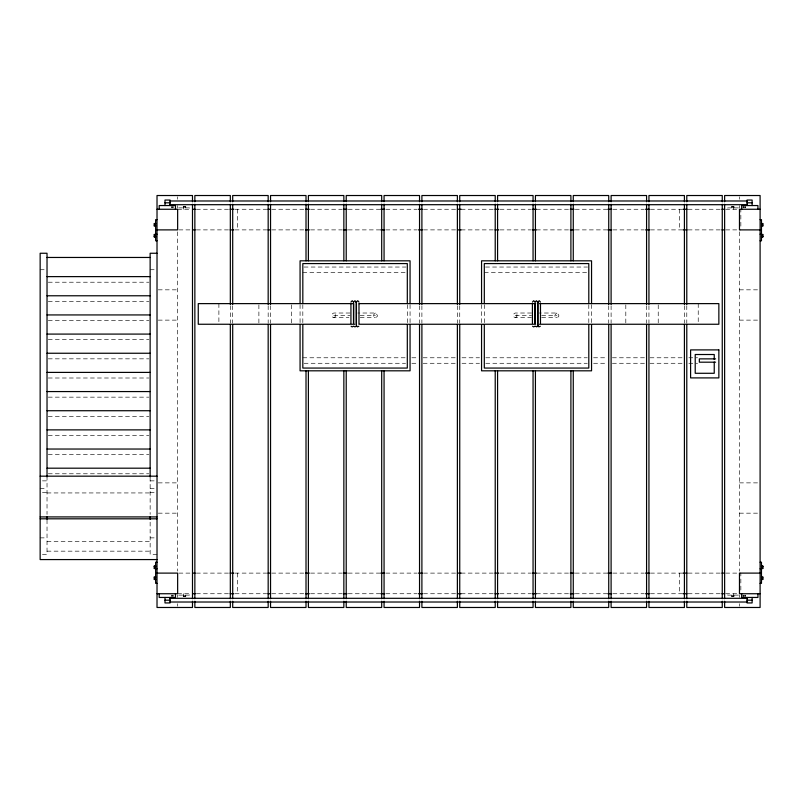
<?xml version="1.0" encoding="UTF-8"?>
<svg xmlns="http://www.w3.org/2000/svg" width="803" height="803" viewBox="0 0 803 803"><rect width="100%" height="100%" fill="white"/><g stroke="black" fill="none" stroke-linecap="round" stroke-linejoin="round"><path stroke-width="0.6" stroke-dasharray="4.01 3.01" d="M350.048 313.019L333.757 313.019C331.388 313.24 331.388 317.456 333.757 317.677L348.974 317.677M333.757 317.677C336.126 317.456 336.126 313.24 333.757 313.019M375.372 313.019C368.386 318.681 382.358 318.681 375.372 313.019L357.837 313.019M531.546 313.019L515.245 313.019C512.886 313.24 512.886 317.456 515.245 317.677L531.435 317.677M515.245 317.677C517.614 317.456 517.614 313.24 515.245 313.019M556.86 313.019C549.874 318.681 563.847 318.681 556.86 313.019L539.325 313.019M178.678 207.887L189.468 207.887L189.468 209.262M738.449 207.887L727.648 207.887L727.648 209.262M177.644 209.262L190.181 209.262M196.374 209.262L229.066 209.262M235.088 209.262L266.706 209.262M271.715 209.262L304.337 209.262M310.6 209.262L341.968 209.262M348.231 209.262L380.853 209.262M385.862 209.262L417.229 209.262M423.502 209.262L456.114 209.262M461.133 209.262L493.745 209.262M500.018 209.262L531.375 209.262M536.394 209.262L569.006 209.262M575.279 209.262L607.891 209.262M612.91 209.262L644.267 209.262M650.45 209.262L683.152 209.262M688.091 209.262L720.783 209.262M725.691 209.262L740.848 209.262L740.848 228.674M178.888 229.889L190.181 229.889M196.374 229.889L229.066 229.889M235.088 229.889L266.706 229.889M271.715 229.889L304.337 229.889M310.6 229.889L341.968 229.889M348.231 229.889L380.853 229.889M385.862 229.889L417.229 229.889M423.502 229.889L456.114 229.889M461.133 229.889L493.745 229.889M500.018 229.889L531.375 229.889M536.394 229.889L569.006 229.889M575.279 229.889L607.891 229.889M612.91 229.889L644.267 229.889M650.45 229.889L683.152 229.889M688.091 229.889L720.783 229.889M725.691 229.889L740.848 229.889M304.066 267.038L406.067 267.038M485.554 267.038L587.555 267.038M40.15 269.728L44.737 269.728M150.141 269.728L155.872 269.728M302.821 272.538L406.067 272.538M484.309 272.538L587.555 272.538M48.27 282.214L148.896 282.214M158.231 289.833L177.644 289.833M739.473 289.833L758.885 289.833M48.27 301.366L148.896 301.366M333.757 315.348L350.048 315.348M360.166 315.348L375.372 315.348M515.245 315.348L531.546 315.348M541.654 315.348L556.86 315.348M360.166 317.677L375.372 317.677M541.654 317.677L556.86 317.677M158.231 320.126L177.644 320.126M739.473 320.126L758.885 320.126M48.27 320.527L148.896 320.527M48.27 339.679L148.896 339.679M302.821 357.777L405.585 357.777M411.859 357.777L418.122 357.777M423.131 357.777L455.723 357.777M461.986 357.777L479.532 357.777M485.795 357.777L587.314 357.777M593.578 357.777L607.369 357.777M612.378 357.777L644.96 357.777M649.978 357.777L682.56 357.777M688.833 357.777L697.606 357.777M48.27 358.841L148.896 358.841M304.076 363.277L405.585 363.277M411.859 363.277L418.122 363.277M423.131 363.277L455.723 363.277M461.986 363.277L479.532 363.277M485.795 363.277L587.314 363.277M593.578 363.277L607.369 363.277M612.378 363.277L644.96 363.277M649.978 363.277L682.56 363.277M688.833 363.277L697.606 363.277M48.27 378.002L148.896 378.002M48.27 397.154L148.896 397.154M48.27 416.315L148.896 416.315M48.27 435.467L148.896 435.467M48.27 454.628L148.896 454.628M48.27 473.78L148.896 473.78M42.439 480.867L47.026 480.867M150.141 480.867L155.872 480.867M158.231 482.874L177.644 482.874M739.473 482.874L758.885 482.874M40.15 488.525L47.026 488.525M150.141 488.525L155.872 488.525M42.439 492.64L47.026 492.64M150.141 492.64L155.872 492.64M47.026 492.942L150.141 492.942M158.231 513.167L177.644 513.167M739.473 513.167L758.885 513.167M40.15 537.869L47.026 537.869M150.141 537.869L155.872 537.869M47.026 541.463L150.141 541.463M47.026 551.159L150.141 551.159M42.439 554.341L47.026 554.341L47.026 519.37M157.017 554.341L150.141 554.341L150.141 519.37M178.888 573.111L190.181 573.111M196.374 573.111L229.066 573.111M235.088 573.111L266.706 573.111M271.715 573.111L304.337 573.111M310.6 573.111L341.968 573.111M348.231 573.111L380.853 573.111M385.862 573.111L417.229 573.111M423.502 573.111L456.114 573.111M461.133 573.111L493.745 573.111M500.018 573.111L531.375 573.111M536.394 573.111L569.006 573.111M575.279 573.111L607.891 573.111M612.91 573.111L644.267 573.111M650.45 573.111L683.152 573.111M688.091 573.111L720.783 573.111M725.691 573.111L740.848 573.111L740.848 592.524M177.644 593.738L190.181 593.738M196.374 593.738L229.066 593.738M235.088 593.738L266.706 593.738M271.715 593.738L304.337 593.738M310.6 593.738L341.968 593.738M348.231 593.738L380.853 593.738M385.862 593.738L417.229 593.738M423.502 593.738L456.114 593.738M461.133 593.738L493.745 593.738M500.018 593.738L531.375 593.738M536.394 593.738L569.006 593.738M575.279 593.738L607.891 593.738M612.91 593.738L644.267 593.738M650.45 593.738L683.152 593.738M688.091 593.738L720.783 593.738M725.691 593.738L740.848 593.738M178.678 595.113L189.468 595.113L189.468 593.738M738.449 595.113L727.648 595.113L727.648 593.738M745.606 206.512L745.606 207.887M745.606 595.113L745.606 596.488M745.064 206.512L745.064 207.887M745.064 595.113L745.064 596.488M744.782 206.512L744.782 207.887M744.782 595.113L744.782 596.488M743.698 206.512L743.698 207.887M743.698 595.113L743.698 596.488M743.417 206.512L743.417 207.887M743.417 595.113L743.417 596.488M742.875 206.512L742.875 207.887M742.875 595.113L742.875 596.488M739.473 196.765L739.473 199.274M739.473 205.538L739.473 208.037M739.473 231.826L739.473 571.174M739.473 594.963L739.473 597.462M739.473 603.726L739.473 606.235M734.062 207.887L734.062 206.512L731.332 206.512L731.332 207.887M734.062 595.113L734.062 596.488L731.332 596.488L731.332 595.113M733.711 207.887L733.711 209.262M733.711 593.738L733.711 595.113M733.52 206.512L733.52 207.887M733.52 595.113L733.52 596.488M733.229 206.512L733.229 207.887M733.229 595.113L733.229 596.488M732.155 206.512L732.155 207.887M732.155 595.113L732.155 596.488M731.864 206.512L731.864 207.887M731.864 595.113L731.864 596.488M698.229 303.624L698.229 323.037M686.786 305.712L686.786 323.238M684.417 305.712L684.417 323.238M679.539 209.262L679.539 229.889M679.539 573.111L679.539 593.738M658.229 304.839L658.229 323.037M648.944 305.712L648.944 323.238M646.576 305.712L646.576 323.238M625.808 304.839L625.808 323.037M611.103 305.712L611.103 323.238M608.734 305.712L608.734 323.238M591.55 304.578L591.55 323.318M588.8 304.628L588.8 323.288M484.309 304.628L484.309 323.288M481.559 304.578L481.559 323.318M459.738 305.712L459.738 323.238M457.379 305.712L457.379 323.238M421.896 305.712L421.896 323.238M419.537 305.712L419.537 323.238M410.062 304.578L410.062 323.318M407.312 304.628L407.312 323.288M302.821 304.628L302.821 323.288M300.071 304.578L300.071 323.318M291.308 304.839L291.308 323.037M270.541 305.712L270.541 323.238M268.172 305.712L268.172 323.238M258.887 304.839L258.887 323.037M237.578 209.262L237.578 229.889M237.578 573.111L237.578 593.738M232.699 305.712L232.699 323.238M230.331 305.712L230.331 323.238M218.888 303.624L218.888 323.037M185.784 207.887L185.784 206.512L183.054 206.512L183.054 207.887M185.784 595.113L185.784 596.488L183.054 596.488L183.054 595.113M185.252 206.512L185.252 207.887M185.252 595.113L185.252 596.488M184.961 206.512L184.961 207.887M184.961 595.113L184.961 596.488M183.887 206.512L183.887 207.887M183.887 595.113L183.887 596.488M183.596 206.512L183.596 207.887M183.596 595.113L183.596 596.488M183.415 207.887L183.415 209.262M183.415 593.738L183.415 595.113M177.644 196.765L177.644 199.274M177.644 205.538L177.644 208.037M177.644 231.826L177.644 571.174M177.644 594.963L177.644 597.462M177.644 603.726L177.644 606.235M173.418 206.512L173.418 207.887M173.418 595.113L173.418 596.488M172.344 206.512L172.344 207.887M172.344 595.113L172.344 596.488M172.053 206.512L172.053 207.887M172.053 595.113L172.053 596.488M171.511 206.512L171.511 207.887M171.511 595.113L171.511 596.488M150.141 477.343L150.141 514.432M47.026 476.169L47.026 514.432"/><path stroke-width="1.2" d="M356.201 302.309L354.966 300.693L353.681 302.109M356.432 325.486L356.432 301.978L357.716 300.693L358.991 302.109M537.689 302.309L536.454 300.693L535.169 302.109M537.92 325.486L537.92 301.978L539.204 300.693L540.479 302.109M537.739 325.627L536.785 326.861L535.34 326.259M353.32 326.259L352.216 326.901L351.102 326.259M356.07 326.259L354.966 326.901L353.852 326.259M358.821 326.259L357.385 326.861L356.432 325.627M534.808 326.259L533.704 326.901L532.59 326.259M540.309 326.259L538.873 326.861L537.92 325.627M169.834 200.981L747.322 200.981M164.996 202.808L170.075 202.808M747.041 202.808L752.12 202.808M169.834 204.695L747.322 204.695M157.017 209.262L177.644 209.262L177.644 229.889L157.017 229.889M192.63 209.262L195.199 209.262M230.09 209.262L233.834 209.262M267.961 209.262L270.46 209.262M305.592 209.262L309.346 209.262M343.222 209.262L346.976 209.262M380.853 209.262L384.617 209.262M418.483 209.262L422.248 209.262M457.369 209.262L461.133 209.262M494.999 209.262L498.763 209.262M532.63 209.262L536.394 209.262M570.26 209.262L574.025 209.262M607.891 209.262L611.655 209.262M645.522 209.262L649.286 209.262M683.152 209.262L687.027 209.262M721.927 209.262L724.547 209.262M760.1 209.262L739.473 209.262L739.473 229.889L760.1 229.889M157.017 219.641L155.641 219.641L155.641 240.79L157.017 240.79M760.1 219.641L761.475 219.641L761.475 240.79L760.1 240.79M155.641 223.505L154.266 223.505L154.266 226.205L155.641 226.205M761.475 223.505L762.85 223.505L762.85 226.205L761.475 226.205M154.266 223.957L155.641 223.957M761.475 223.957L762.85 223.957M154.266 225.302L155.641 225.302M761.475 225.302L762.85 225.302M192.63 229.889L195.199 229.889M230.09 229.889L233.834 229.889M267.961 229.889L270.46 229.889M305.592 229.889L309.346 229.889M343.222 229.889L346.976 229.889M380.853 229.889L384.617 229.889M418.483 229.889L422.248 229.889M457.369 229.889L461.133 229.889M494.999 229.889L498.763 229.889M532.63 229.889L536.394 229.889M570.26 229.889L574.025 229.889M607.891 229.889L611.655 229.889M645.522 229.889L649.286 229.889M683.152 229.889L687.027 229.889M721.927 229.889L724.547 229.889M155.641 234.185L157.017 234.185M760.1 234.185L761.475 234.185M155.641 234.416L154.266 234.416L154.266 237.116L155.641 237.116M761.475 234.416L762.85 234.416L762.85 237.116L761.475 237.116M154.266 234.867L155.641 234.867M761.475 234.867L762.85 234.867M154.266 236.223L155.641 236.223M761.475 236.223L762.85 236.223M154.266 236.664L155.641 236.664M761.475 236.664L762.85 236.664M157.017 253.256L150.141 253.256L150.141 476.852M47.026 257.462L150.141 257.462M47.026 276.623L150.141 276.623M47.026 295.775L150.141 295.775M353.812 303.624L198.261 303.624L198.261 324.251L355.067 324.251M358.831 303.624L535.701 303.624M539.465 303.624L718.856 303.624L718.856 324.251L539.465 324.251M47.026 314.937L150.141 314.937M358.831 324.251L535.701 324.251M47.026 334.088L150.141 334.088M47.026 353.25L150.141 353.25M715.603 358.871L699.343 358.871L699.343 362.193L715.603 362.193M47.026 372.401L150.141 372.401M47.026 391.563L150.141 391.563M47.026 410.724L150.141 410.724M47.026 429.876L150.141 429.876M47.026 449.038L150.141 449.038M47.026 468.189L150.141 468.189M40.15 476.169L157.017 476.169M40.15 516.921L157.017 516.921M40.15 518.818L157.017 518.818M157.017 559.571L40.15 559.571L40.15 253.256L47.026 253.256L47.026 476.852M157.017 562.21L155.641 562.21L155.641 583.359L157.017 583.359M760.1 562.21L761.475 562.21L761.475 583.359L760.1 583.359M155.641 565.884L154.266 565.884L154.266 568.584L155.641 568.584M761.475 565.884L762.85 565.884L762.85 568.584L761.475 568.584M154.266 566.336L155.641 566.336M761.475 566.336L762.85 566.336M154.266 566.777L155.641 566.777M761.475 566.777L762.85 566.777M154.266 568.133L155.641 568.133M761.475 568.133L762.85 568.133M155.641 568.815L157.017 568.815M760.1 568.815L761.475 568.815M157.017 573.111L177.644 573.111L177.644 593.738L157.017 593.738M192.63 573.111L195.199 573.111M230.09 573.111L233.834 573.111M267.961 573.111L270.46 573.111M305.592 573.111L309.346 573.111M343.222 573.111L346.976 573.111M380.853 573.111L384.617 573.111M418.483 573.111L422.248 573.111M457.369 573.111L461.133 573.111M494.999 573.111L498.763 573.111M532.63 573.111L536.394 573.111M570.26 573.111L574.025 573.111M607.891 573.111L611.655 573.111M645.522 573.111L649.286 573.111M683.152 573.111L687.027 573.111M721.927 573.111L724.547 573.111M760.1 573.111L739.473 573.111L739.473 593.738L760.1 593.738M155.641 576.795L154.266 576.795L154.266 579.495L155.641 579.495M761.475 576.795L762.85 576.795L762.85 579.495L761.475 579.495M154.266 577.698L155.641 577.698M761.475 577.698L762.85 577.698M154.266 579.043L155.641 579.043M761.475 579.043L762.85 579.043M192.63 593.738L195.199 593.738M230.09 593.738L233.834 593.738M267.961 593.738L270.46 593.738M305.592 593.738L309.346 593.738M343.222 593.738L346.976 593.738M380.853 593.738L384.617 593.738M418.483 593.738L422.248 593.738M457.369 593.738L461.133 593.738M494.999 593.738L498.763 593.738M532.63 593.738L536.394 593.738M570.26 593.738L574.025 593.738M607.891 593.738L611.655 593.738M645.522 593.738L649.286 593.738M683.152 593.738L687.027 593.738M721.927 593.738L724.547 593.738M169.834 598.305L747.322 598.305M164.996 600.192L170.075 600.192M747.041 600.192L752.12 600.192M169.834 602.019L747.322 602.019M757.932 209.262L757.932 205.548L741.651 205.548L741.651 209.262M757.932 593.738L757.932 597.452L741.651 597.452L741.651 593.738M752.12 205.548L752.12 200.057L747.041 200.057L747.041 205.548M752.12 597.452L752.12 602.943L747.041 602.943L747.041 597.452M724.627 201.774L724.627 195.52L760.1 195.52L760.1 607.48L724.627 607.48L724.627 601.226M724.627 204.283L724.627 598.717M722.258 201.774L722.258 195.52L686.786 195.52L686.786 201.774M722.258 204.283L722.258 598.717M722.258 601.226L722.258 607.48L686.786 607.48L686.786 601.226M714.238 359.523L714.238 354.514L695.217 354.514L695.217 373.285L714.238 373.285L714.238 362.023M686.786 204.283L686.786 304.457M686.786 324.492L686.786 598.717M684.417 201.774L684.417 195.52L648.944 195.52L648.944 201.774M684.417 204.283L684.417 304.457M684.417 324.492L684.417 598.717M684.417 601.226L684.417 607.48L648.944 607.48L648.944 601.226M648.944 204.283L648.944 304.457M648.944 324.492L648.944 598.717M646.576 201.774L646.576 195.52L611.103 195.52L611.103 201.774M646.576 204.283L646.576 304.457M646.576 324.492L646.576 598.717M646.576 601.226L646.576 607.48L611.103 607.48L611.103 601.226M611.103 204.283L611.103 304.457M611.103 324.492L611.103 598.717M608.734 201.774L608.734 195.52L573.262 195.52L573.262 201.673M608.734 204.283L608.734 304.457M608.734 324.492L608.734 598.717M608.734 601.226L608.734 607.48L573.262 607.48L573.262 601.226M591.55 303.323L591.55 260.824L481.559 260.824L481.559 303.323M591.55 324.573L591.55 370.815L481.559 370.815L481.559 324.573M588.8 303.383L588.8 263.575L484.309 263.575L484.309 303.383M588.8 324.532L588.8 368.065L484.309 368.065L484.309 324.532M573.262 204.143L573.262 260.824M573.262 370.815L573.262 598.717M570.903 201.673L570.903 195.52L535.42 195.52L535.42 201.673M570.903 204.143L570.903 260.824M570.903 370.815L570.903 598.717M570.903 601.226L570.903 607.48L535.42 607.48L535.42 601.226M540.479 304.196L540.479 323.398M537.739 301.978L537.739 325.486M535.42 204.143L535.42 260.824M535.42 370.815L535.42 598.717M535.169 304.196L535.169 323.398M534.989 302.109L533.704 300.693L532.419 302.109M534.989 304.196L534.989 323.398M533.062 201.673L533.062 195.52L497.579 195.52L497.579 201.673M533.062 204.143L533.062 260.824M533.062 370.815L533.062 598.717M533.062 601.226L533.062 607.48L497.579 607.48L497.579 601.226M532.419 304.196L532.419 323.398M497.579 204.143L497.579 260.824M497.579 370.815L497.579 598.717M495.22 201.673L495.22 195.52L459.738 195.52L459.738 201.774M495.22 204.143L495.22 260.824M495.22 370.815L495.22 598.717M495.22 601.226L495.22 607.48L459.738 607.48L459.738 601.226M459.738 204.283L459.738 304.457M459.738 324.492L459.738 598.717M457.379 201.774L457.379 195.52L421.896 195.52L421.896 201.774M457.379 204.283L457.379 304.457M457.379 324.492L457.379 598.717M457.379 601.226L457.379 607.48L421.896 607.48L421.896 601.226M421.896 204.283L421.896 304.457M421.896 324.492L421.896 598.717M419.537 201.774L419.537 195.52L384.065 195.52L384.065 201.673M419.537 204.283L419.537 304.457M419.537 324.492L419.537 598.717M419.537 601.226L419.537 607.48L384.065 607.48L384.065 601.226M410.062 303.323L410.062 260.824L300.071 260.824L300.071 303.323M410.062 324.573L410.062 370.815L300.071 370.815L300.071 324.573M407.312 303.383L407.312 263.575L302.821 263.575L302.821 303.383M407.312 324.532L407.312 368.065L302.821 368.065L302.821 324.532M384.065 204.143L384.065 260.824M384.065 370.815L384.065 598.717M381.696 201.673L381.696 195.52L346.223 195.52L346.223 201.673M381.696 204.143L381.696 260.824M381.696 370.815L381.696 598.717M381.696 601.226L381.696 607.48L346.223 607.48L346.223 601.226M358.991 304.196L358.991 323.398M356.241 301.978L356.241 323.398M353.681 304.196L353.681 323.398M353.491 302.109L352.216 300.693L350.931 302.109M353.491 304.196L353.491 323.398M350.931 304.196L350.931 323.398M346.223 204.143L346.223 260.824M346.223 370.815L346.223 598.717M343.855 201.673L343.855 195.52L308.382 195.52L308.382 201.673M343.855 204.143L343.855 260.824M343.855 370.815L343.855 598.717M343.855 601.226L343.855 607.48L308.382 607.48L308.382 601.226M308.382 204.143L308.382 260.824M308.382 370.815L308.382 598.717M306.013 201.673L306.013 195.52L270.541 195.52L270.541 201.774M306.013 204.143L306.013 260.824M306.013 370.815L306.013 598.717M306.013 601.226L306.013 607.48L270.541 607.48L270.541 601.226M270.541 204.283L270.541 304.457M270.541 324.492L270.541 598.717M268.172 201.774L268.172 195.52L232.699 195.52L232.699 201.774M268.172 204.283L268.172 304.457M268.172 324.492L268.172 598.717M268.172 601.226L268.172 607.48L232.699 607.48L232.699 601.226M232.699 204.283L232.699 304.457M232.699 324.492L232.699 598.717M230.331 201.774L230.331 195.52L194.858 195.52L194.858 201.774M230.331 204.283L230.331 304.457M230.331 324.492L230.331 598.717M230.331 601.226L230.331 607.48L194.858 607.48L194.858 601.226M194.858 204.283L194.858 598.717M192.489 201.774L192.489 195.52L157.017 195.52L157.017 607.48L192.489 607.48L192.489 601.226M192.489 204.283L192.489 598.717M175.466 209.262L175.466 205.548L159.195 205.548L159.195 209.262M175.466 593.738L175.466 597.452L159.195 597.452L159.195 593.738M170.075 205.548L170.075 200.057L164.996 200.057L164.996 205.548M170.075 597.452L170.075 602.943L164.996 602.943L164.996 597.452M150.141 516.801L150.141 519.37M47.026 516.801L47.026 519.37M718.856 349.897L690.6 349.897L690.6 377.902L718.856 377.902L718.856 349.897"/></g></svg>
